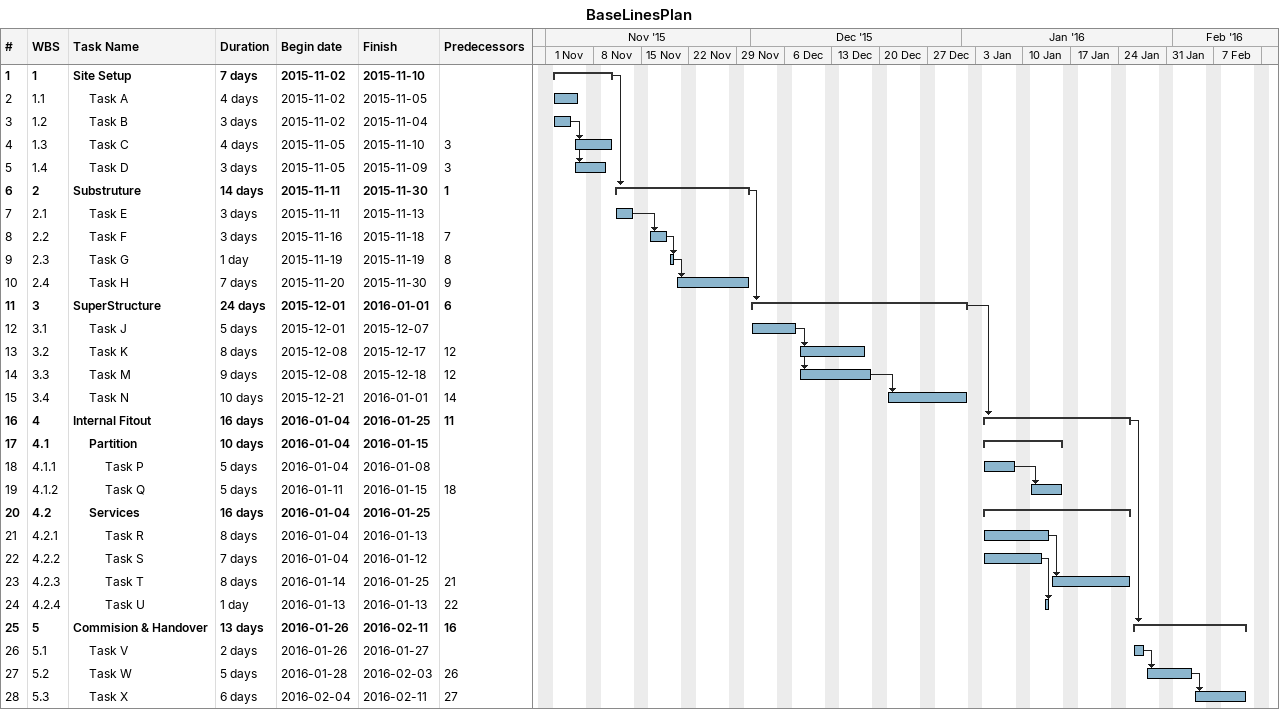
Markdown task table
BaseLinesPlan

| ID | WBS | Task | Duration | Start | Finish | Predecessors |
|---|---|---|---|---|---|---|
| 1 | 1 | **Site Setup** | 7d | 2015-11-02 | 2015-11-10 |  |
| 2 | 1.1 | Task A | 4d | 2015-11-02 | 2015-11-05 |  |
| 3 | 1.2 | Task B | 3d | 2015-11-02 | 2015-11-04 |  |
| 4 | 1.3 | Task C | 4d | 2015-11-05 | 2015-11-10 | 3 |
| 5 | 1.4 | Task D | 3d | 2015-11-05 | 2015-11-09 | 3 |
| 6 | 2 | **Substruture** | 14d | 2015-11-11 | 2015-11-30 | 1 |
| 7 | 2.1 | Task E | 3d | 2015-11-11 | 2015-11-13 |  |
| 8 | 2.2 | Task F | 3d | 2015-11-16 | 2015-11-18 | 7 |
| 9 | 2.3 | Task G | 1d | 2015-11-19 | 2015-11-19 | 8 |
| 10 | 2.4 | Task H | 7d | 2015-11-20 | 2015-11-30 | 9 |
| 11 | 3 | **SuperStructure** | 24d | 2015-12-01 | 2016-01-01 | 6 |
| 12 | 3.1 | Task J | 5d | 2015-12-01 | 2015-12-07 |  |
| 13 | 3.2 | Task K | 8d | 2015-12-08 | 2015-12-17 | 12 |
| 14 | 3.3 | Task M | 9d | 2015-12-08 | 2015-12-18 | 12 |
| 15 | 3.4 | Task N | 10d | 2015-12-21 | 2016-01-01 | 14 |
| 16 | 4 | **Internal Fitout** | 16d | 2016-01-04 | 2016-01-25 | 11 |
| 17 | 4.1 | **Partition** | 10d | 2016-01-04 | 2016-01-15 |  |
| 18 | 4.1.1 | Task P | 5d | 2016-01-04 | 2016-01-08 |  |
| 19 | 4.1.2 | Task Q | 5d | 2016-01-11 | 2016-01-15 | 18 |
| 20 | 4.2 | **Services** | 16d | 2016-01-04 | 2016-01-25 |  |
| 21 | 4.2.1 | Task R | 8d | 2016-01-04 | 2016-01-13 |  |
| 22 | 4.2.2 | Task S | 7d | 2016-01-04 | 2016-01-12 |  |
| 23 | 4.2.3 | Task T | 8d | 2016-01-14 | 2016-01-25 | 21 |
| 24 | 4.2.4 | Task U | 1d | 2016-01-13 | 2016-01-13 | 22 |
| 25 | 5 | **Commision & Handover** | 13d | 2016-01-26 | 2016-02-11 | 16 |
| 26 | 5.1 | Task V | 2d | 2016-01-26 | 2016-01-27 |  |
| 27 | 5.2 | Task W | 5d | 2016-01-28 | 2016-02-03 | 26 |
| 28 | 5.3 | Task X | 6d | 2016-02-04 | 2016-02-11 | 27 |
